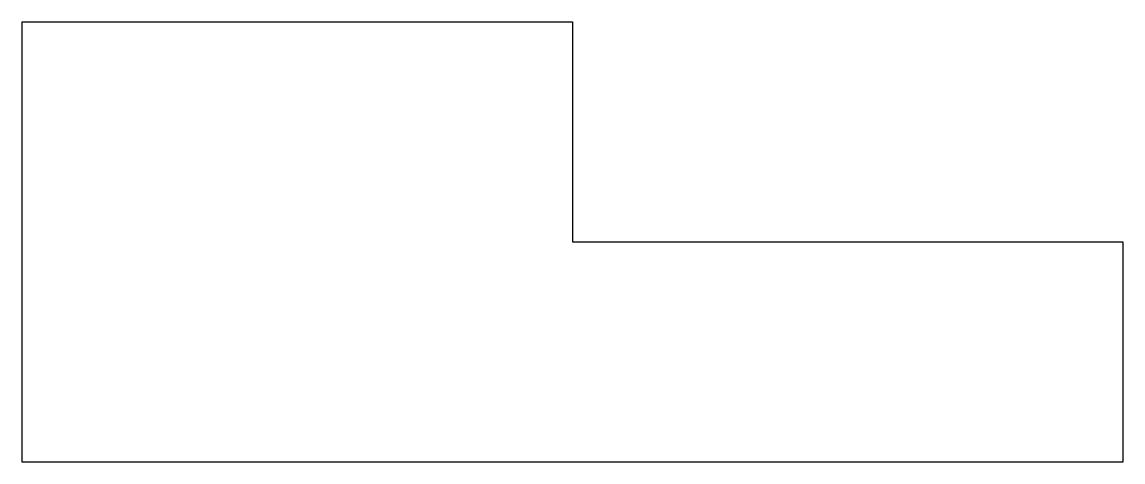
# Model space of a CAD drawing. Extents: x 0 to 2, y 0 to 0.8.
import ezdxf

# ---------------------------------------------------------------- set-up
doc = ezdxf.new("R2010")
doc.units = 0
doc.layers.add('MODELSKETCH_VISIBLE', color=7, linetype='CONTINUOUS')

msp = doc.modelspace()

# ---------------------------------------------------------------- linework, layer by layer
at = {"layer": 'MODELSKETCH_VISIBLE'}
for p, q in [((0, 0), (0, 0.8)), ((0, 0.8), (1, 0.8)), ((1, 0.8), (1, 0.4)), ((1, 0.4), (2, 0.4)), ((2, 0.4), (2, 0)), ((2, 0), (0, 0))]:
    msp.add_line(p, q, dxfattribs=at)

doc.saveas('drawing.dxf')
